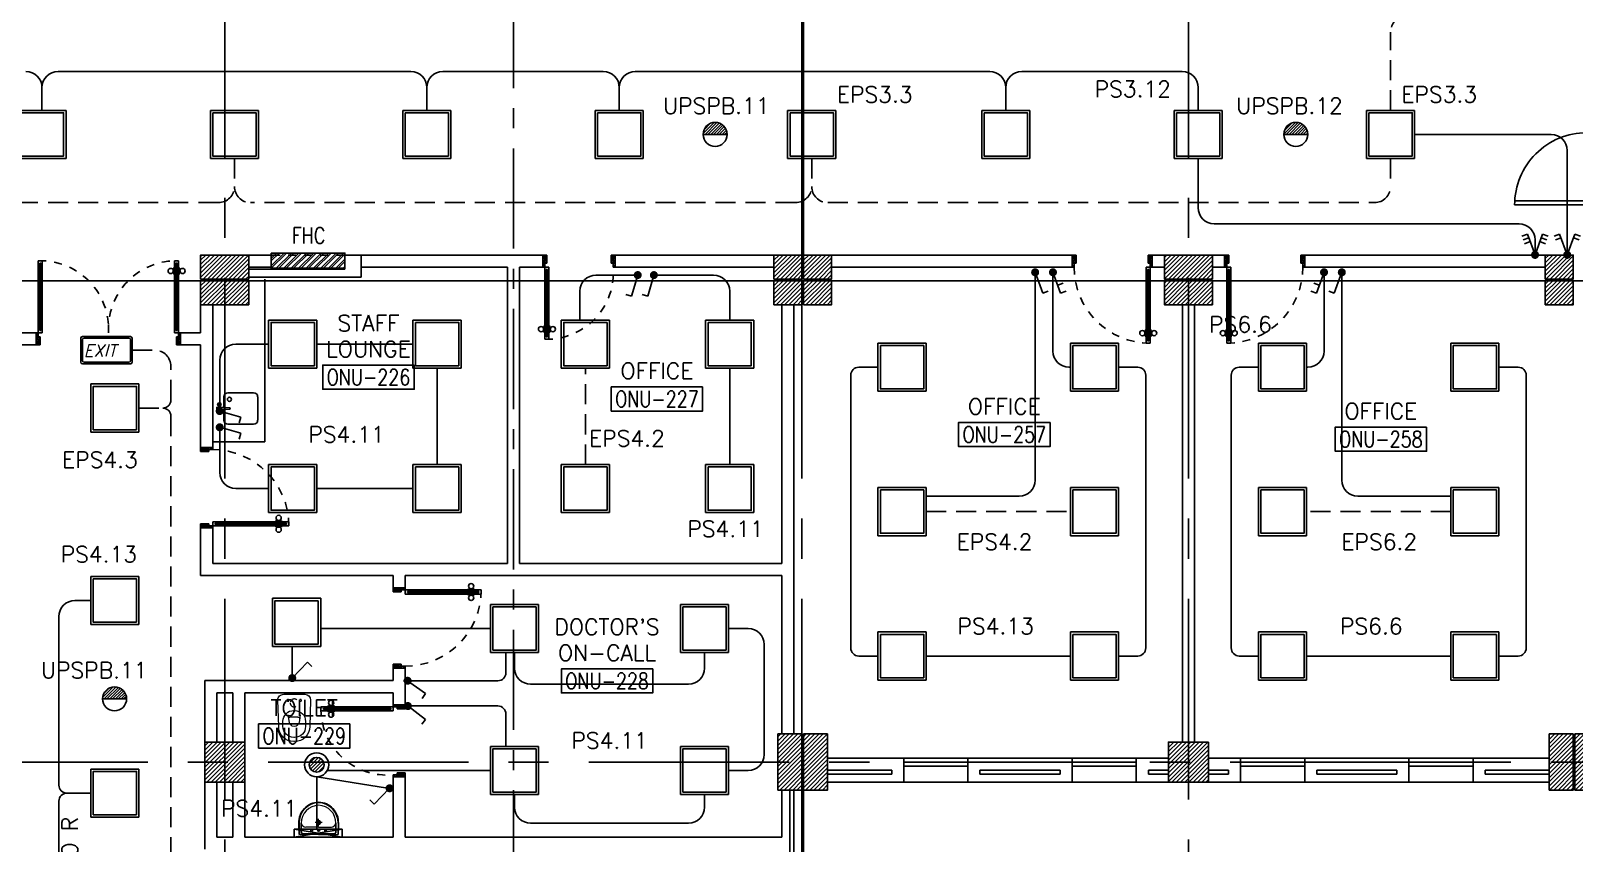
# Model space of a CAD drawing. Extents: x 0 to 92.9, y -1.3 to 78.2.
# Drawn here: x 30.79 to 50.03, y 26.13 to 36.25 of the extents above; entities that cross this region are included whole.
import ezdxf
from ezdxf.enums import TextEntityAlignment as Align

# ---------------------------------------------------------------- set-up
doc = ezdxf.new("R2010")
doc.units = 0
doc.header["$MEASUREMENT"] = 0
for name, pattern in [('CENTER', [2, 1.25, -0.25, 0.25, -0.25]), ('CENTERX2', [4, 2.5, -0.5, 0.5, -0.5]), ('DASHED', [0.75, 0.5, -0.25]), ('HIDDEN', [0.375, 0.25, -0.125]), ('HIDDEN2', [0.1875, 0.125, -0.0625])]:
    doc.linetypes.add(name, pattern=pattern)
doc.layers.get('0').update_dxf_attribs({"color": 11, "linetype": 'CONTINUOUS'})
for name, color, linetype in [('AXES', 11, 'CENTERX2'), ('AXES1', 11, 'CENTER'), ('COL', 11, 'CONTINUOUS'), ('DOOR', 11, 'CONTINUOUS'), ('E-CLINE', 2, 'CONTINUOUS'), ('E-HLINE', 2, 'HIDDEN'), ('E-LITE', 4, 'CONTINUOUS'), ('E-SWITCH', 4, 'CONTINUOUS'), ('E-SWITCHS', 4, 'CONTINUOUS'), ('E-TEXT', 4, 'CONTINUOUS'), ('E-TRXT', 4, 'CONTINUOUS'), ('EJ', 11, 'CONTINUOUS'), ('EL-LITE', 4, 'CONTINUOUS'), ('FHC', 11, 'CONTINUOUS'), ('FIX', 11, 'CONTINUOUS'), ('HAT', 11, 'CONTINUOUS'), ('INSUL', 11, 'CONTINUOUS'), ('ME-FIX', 11, 'CONTINUOUS'), ('RM-BOX', 11, 'CONTINUOUS'), ('RM-NAME', 11, 'CONTINUOUS'), ('RM-NO', 11, 'CONTINUOUS'), ('ROOF', 11, 'CONTINUOUS'), ('TITLE', 4, 'CONTINUOUS'), ('WALL', 11, 'CONTINUOUS'), ('WIN', 11, 'CONTINUOUS')]:
    doc.layers.add(name, color=color, linetype=linetype)
doc.styles.add('ITALICC', font='italicc')
doc.styles.add('ROMANS', font='ROMANS.shx', dxfattribs={"width": 0.6})

# ---------------------------------------------------------------- blocks, each defined once
blk = doc.blocks.new('L42')
at = {"layer": 'E-LITE'}
for p, q in [((0.3, 0.3), (-0.3, 0.3)), ((-0.3, 0.3), (-0.3, -0.3)), ((0.3, -0.3), (0.3, 0.3)), ((-0.3, -0.3), (0.3, -0.3))]:
    blk.add_line(p, q, dxfattribs=at)
at = {"layer": 'E-LITE', "color": 8}
blk.add_lwpolyline([(-0.27, 0.27), (-0.27, -0.27), (0.27, -0.27), (0.27, 0.27)], close=True, dxfattribs=at)
blk = doc.blocks.new('EXIT')
at = {"layer": 'E-LITE', "color": 4}
for p, q in [((-0.32, 0.15), (-0.32, -0.15)), ((0.3, 0.17), (-0.3, 0.17)), ((0.32, -0.15), (0.32, 0.15)), ((-0.3, -0.17), (0.3, -0.17))]:
    blk.add_line(p, q, dxfattribs=at)
at = {"layer": 'E-LITE', "color": 8}
for p, q in [((-0.3, 0.13), (-0.3, -0.13)), ((0.28, 0.15), (-0.28, 0.15)), ((0.3, -0.13), (0.3, 0.13)), ((-0.28, -0.15), (0.28, -0.15))]:
    blk.add_line(p, q, dxfattribs=at)
at = {"layer": 'E-LITE', "color": 4}
for centre, start, end in [((-0.3, 0.15), 90, 180), ((0.3, 0.15), 360, 90), ((-0.3, -0.15), 180, 270), ((0.3, -0.15), 270, 0)]:
    blk.add_arc(centre, 0.02, start, end, dxfattribs=at)
at = {"layer": 'E-LITE', "color": 8}
for centre, start, end in [((-0.28, 0.13), 90, 180), ((0.28, 0.13), 0, 90), ((-0.28, -0.13), 180, 270), ((0.28, -0.13), 270, 0)]:
    blk.add_arc(centre, 0.02, start, end, dxfattribs=at)
at = {"layer": 'E-LITE', "color": 5, "style": 'ITALICC'}
blk.add_text('EXIT', height=0.15, dxfattribs=at).set_placement((-0.284, -0.078))
blk = doc.blocks.new('1G1W')
for p, q in [((0, 0), (0.55, 0)), ((0.55, 0), (0.55, -0.15))]:
    blk.add_line(p, q)
at = {"const_width": 0.1}
blk.add_lwpolyline([(-0.05, 0, 1), (0.05, 0, 1)], format="xyb", close=True, dxfattribs=at)
blk = doc.blocks.new('RM1')
at = {"layer": 'RM-BOX'}
blk.add_lwpolyline([(570, -200), (-570, -200), (-570, -500), (570, -500)], close=True, dxfattribs=at)
at = {"layer": 'RM-NAME', "style": 'ROMANS'}
for tag, p in [('ROOMNAME1', (0, 324)), ('ROOMNAME2', (0, 0))]:
    blk.add_attdef(tag, text='', height=200, dxfattribs=at).set_placement(p, align=Align.MIDDLE)
at = {"layer": 'RM-NO', "style": 'ROMANS', "width": 0.8}
blk.add_attdef('ROOMNO', text='', height=200, dxfattribs=at).set_placement((0, -350), align=Align.MIDDLE)
blk = doc.blocks.new('*X70')
at = {"color": 0}
for p, q in [((203889, 139878), (204361, 140350)), ((203889, 139931), (204308, 140350)), ((203889, 139984), (204255, 140350)), ((203889, 140037), (204201, 140350)), ((203889, 140090), (204148, 140350)), ((203889, 140143), (204095, 140350)), ((203889, 140196), (204042, 140350)), ((203889, 140249), (203989, 140350)), ((203889, 140302), (203936, 140350)), ((203914, 139850), (204389, 140325)), ((203967, 139850), (204389, 140272)), ((204020, 139850), (204389, 140219)), ((204073, 139850), (204389, 140166)), ((204126, 139850), (204389, 140113)), ((204179, 139850), (204389, 140060)), ((204232, 139850), (204389, 140006)), ((204285, 139850), (204389, 139953)), ((204338, 139850), (204389, 139900))]:
    blk.add_line(p, q, dxfattribs=at)
blk = doc.blocks.new('COL50')
at = {"layer": 'COL'}
blk.add_lwpolyline([(-250, 250), (-250, -250), (250, -250), (250, 250)], close=True, dxfattribs=at)
blk = doc.blocks.new('*X72')
at = {"color": 0}
for p, q in [((215909, 139859), (216399, 140350)), ((215909, 139912), (216346, 140350)), ((215909, 139965), (216293, 140350)), ((215909, 140018), (216240, 140350)), ((215909, 140071), (216187, 140350)), ((215909, 140124), (216134, 140350)), ((215909, 140177), (216081, 140350)), ((215909, 140230), (216028, 140350)), ((215909, 140283), (215975, 140350)), ((215909, 140337), (215922, 140350)), ((215952, 139850), (216409, 140306)), ((216005, 139850), (216409, 140253)), ((216058, 139850), (216409, 140200)), ((216111, 139850), (216409, 140147)), ((216164, 139850), (216409, 140094)), ((216217, 139850), (216409, 140041)), ((216270, 139850), (216409, 139988)), ((216323, 139850), (216409, 139935)), ((216376, 139850), (216409, 139882))]:
    blk.add_line(p, q, dxfattribs=at)
blk = doc.blocks.new('DOOR90')
at = {"layer": 'DOOR', "linetype": 'ByBlock'}
for p, q in [((0, 0), (-150, 0)), ((-200, -25), (-1000, -25)), ((-200, -42), (-1000, -42)), ((-200, -58), (-1000, -58)), ((-1000, -75), (-200, -75))]:
    blk.add_line(p, q, dxfattribs=at)
at = {"layer": 'DOOR', "color": 0, "linetype": 'ByBlock'}
for p, q in [((-150, 0), (-150, -25)), ((-150, 0), (0, 0)), ((0, -50), (0, 0)), ((-1050, -25), (-1050, -75)), ((-1050, -75), (-1050, -25)), ((-1000, -25), (-1050, -25)), ((-1000, -75), (-1050, -75)), ((-1020, -42), (-1020, -58)), ((-1000, -42), (-1020, -42)), ((-1000, -58), (-1020, -58)), ((-1000, -25), (-1000, -42)), ((-1000, -58), (-1000, -75)), ((-968, -25), (-968, -18)), ((-878, -18), (-968, -18)), ((-968, -75), (-968, -82)), ((-878, -82), (-968, -82)), ((-955, -18), (-955, -9)), ((-955, -9), (-890, -9)), ((-955, -18), (-890, -18)), ((-955, -82), (-955, -91)), ((-955, -82), (-890, -82)), ((-955, -91), (-890, -91)), ((-890, -18), (-890, -9)), ((-890, -82), (-890, -91)), ((-878, -25), (-878, -18)), ((-878, -75), (-878, -82)), ((-200, -42), (-200, -25)), ((-200, -25), (-150, -25)), ((-180, -42), (-200, -42)), ((-200, -75), (-200, -58)), ((-200, -58), (-180, -58)), ((-150, -75), (-200, -75)), ((-180, -58), (-180, -42)), ((-150, -75), (-150, -25)), ((-150, -25), (-100, -25)), ((-100, -25), (-100, -50)), ((-100, -50), (0, -50)), ((-150, -900), (-150, -875)), ((-150, -875), (-100, -875)), ((0, -900), (-150, -900)), ((-150, -900), (0, -900)), ((-100, -850), (0, -850)), ((-100, -875), (-100, -850)), ((0, -850), (0, -900))]:
    blk.add_line(p, q, dxfattribs=at)
at = {"layer": 'DOOR', "color": 9, "linetype": 'ByBlock'}
for p, q in [((0, -50), (-114, 0)), ((0, -50), (-40, 0)), ((0, -50), (-100, -37)), ((0, -850), (-114, -900)), ((0, -850), (-100, -863)), ((0, -850), (-40, -900))]:
    blk.add_line(p, q, dxfattribs=at)
at = {"layer": 'DOOR', "color": 0, "linetype": 'ByBlock'}
for centre in [(-923, 24), (-923, -124)]:
    blk.add_circle(centre, 32.4, dxfattribs=at)
at = {"layer": 'DOOR', "color": 9, "linetype": 'ByBlock'}
for centre, radius, start, end in [((0, -50), 74.4, 137.7764, 180), ((0, -50), 54.4, 113.2074, 180), ((0, -50), 154, 161.1053, 166.2858), ((0, -50), 134, 158.1598, 169.28), ((0, -50), 114, 154.0838, 167.3774), ((0, -50), 94.4, 148.0182, 180), ((0, -50), 34.4, 90, 180), ((0, -50), 14.4, 90, 180), ((0, -850), 154, 193.7142, 198.8947), ((0, -850), 134, 190.72, 201.8402), ((0, -850), 94.4, 180, 211.9818), ((0, -850), 74.4, 180, 222.2236), ((0, -850), 54.4, 180, 246.7926), ((0, -850), 34.4, 180, 270), ((0, -850), 14.4, 180, 270)]:
    blk.add_arc(centre, radius, start, end, dxfattribs=at)
at = {"layer": 'DOOR', "linetype": 'HIDDEN', "ltscale": 0.5}
blk.add_arc((-222, -50), 828, 178.2701, 275.003, dxfattribs=at)
blk = doc.blocks.new('A$C272A55A0')
at = {"layer": 'DOOR', "color": 0, "linetype": 'ByBlock'}
for p, q in [((0, 900), (0, 1050)), ((50, 1050), (0, 1050)), ((50, 950), (50, 1050)), ((1750, 950), (1750, 1050)), ((1750, 1050), (1800, 1050)), ((1800, 1050), (1800, 900)), ((0, 900), (25, 900)), ((25, 950), (50, 950)), ((25, 900), (25, 950)), ((75, 900), (25, 900)), ((25, 850), (25, 900)), ((42, 850), (25, 850)), ((58, 870), (42, 870)), ((42, 870), (42, 850)), ((58, 850), (58, 870)), ((75, 850), (58, 850)), ((75, 900), (75, 850)), ((1725, 900), (1775, 900)), ((1725, 900), (1725, 850)), ((1725, 850), (1742, 850)), ((1742, 870), (1758, 870)), ((1742, 850), (1742, 870)), ((1775, 950), (1750, 950)), ((1758, 870), (1758, 850)), ((1758, 850), (1775, 850)), ((1775, 900), (1775, 950)), ((1800, 900), (1775, 900)), ((1775, 850), (1775, 900)), ((25, 50), (42, 50)), ((25, 50), (25, 0)), ((25, 0), (75, 0)), ((75, 0), (25, 0)), ((42, 50), (42, 30)), ((42, 30), (58, 30)), ((58, 50), (75, 50)), ((58, 50), (58, 30)), ((75, 50), (75, 0)), ((1718, 160), (1709, 160)), ((1709, 95), (1709, 160)), ((1718, 95), (1709, 95)), ((1725, 173), (1718, 173)), ((1718, 173), (1718, 83)), ((1718, 95), (1718, 160)), ((1725, 83), (1718, 83)), ((1742, 50), (1725, 50)), ((1725, 50), (1725, 0)), ((1775, 0), (1725, 0)), ((1725, 0), (1775, 0)), ((1742, 50), (1742, 30)), ((1758, 30), (1742, 30)), ((1775, 50), (1758, 50)), ((1758, 50), (1758, 30)), ((1775, 173), (1782, 173)), ((1775, 83), (1782, 83)), ((1775, 50), (1775, 0)), ((1782, 173), (1782, 83)), ((1782, 160), (1791, 160)), ((1782, 95), (1782, 160)), ((1782, 95), (1791, 95)), ((1791, 95), (1791, 160))]:
    blk.add_line(p, q, dxfattribs=at)
at = {"layer": 'DOOR', "color": 9, "linetype": 'ByBlock'}
for p, q in [((50, 1050), (0, 1010)), ((50, 1050), (0, 937)), ((50, 1050), (37, 950)), ((1750, 1050), (1800, 1010)), ((1750, 1050), (1800, 937)), ((1750, 1050), (1763, 950))]:
    blk.add_line(p, q, dxfattribs=at)
at = {"layer": 'DOOR', "linetype": 'ByBlock'}
for p, q in [((25, 850), (25, 50)), ((42, 850), (42, 50)), ((58, 850), (58, 50)), ((75, 50), (75, 850)), ((1725, 50), (1725, 850)), ((1742, 850), (1742, 50)), ((1758, 850), (1758, 50)), ((1775, 850), (1775, 50))]:
    blk.add_line(p, q, dxfattribs=at)
at = {"layer": 'DOOR', "color": 0, "linetype": 'ByBlock'}
for centre in [(1676, 128), (1824, 128)]:
    blk.add_circle(centre, 32.4, dxfattribs=at)
at = {"layer": 'DOOR', "color": 9, "linetype": 'ByBlock'}
for centre, radius, start, end in [((50, 1050), 54.4, 203.2074, 270), ((50, 1050), 74.4, 227.7764, 270), ((50, 1050), 94.4, 238.0182, 270), ((50, 1050), 34.4, 180, 270), ((50, 1050), 14.4, 180, 270), ((1750, 1050), 14.4, 270, 0), ((1750, 1050), 34.4, 270, 0), ((1750, 1050), 54.4, 270, 336.7926), ((1750, 1050), 74.4, 270, 312.2236), ((1750, 1050), 94.4, 270, 301.9818), ((50, 1050), 114, 244.0838, 257.3774), ((50, 1050), 134, 248.1598, 259.28), ((50, 1050), 154, 251.1053, 256.2858), ((1750, 1050), 114, 282.6226, 295.9162), ((1750, 1050), 134, 280.72, 291.8402), ((1750, 1050), 154, 283.7142, 288.8947)]:
    blk.add_arc(centre, radius, start, end, dxfattribs=at)
at = {"layer": 'DOOR', "linetype": 'HIDDEN', "ltscale": 0.5}
for centre, start, end in [((50, 851), 268.3174, 3.2965), ((1750, 851), 176.7035, 271.6826)]:
    blk.add_arc(centre, 851, start, end, dxfattribs=at)
at = {"layer": 'WALL', "linetype": 'ByBlock'}
blk.add_line((1800, 900), (1800, 1050), dxfattribs=at)
blk = doc.blocks.new('C5')
at = {"layer": 'HAT', "linetype": 'ByBlock'}
h = blk.add_hatch(dxfattribs=at)
h.set_pattern_fill('ANSI31', color=256, scale=300, style=0)
h.set_pattern_definition([(45, (-223356.182, -51411.005), (-26.516504, 26.516504), [])])
h.paths.add_polyline_path([(300, 300), (0, 300), (0, 0), (300, 0)])
h.paths.add_polyline_path([(600, 300), (300, 300), (300, 0), (600, 0)])
at = {"layer": 'COL'}
blk.add_lwpolyline([(600, 300), (0, 300), (0, 0), (600, 0)], close=True, dxfattribs=at)
blk = doc.blocks.new('C7')
at = {"layer": 'HAT'}
h = blk.add_hatch(dxfattribs=at)
h.set_pattern_fill('ANSI31', color=256, scale=300, style=0)
h.set_pattern_definition([(45, (-248876.182, -51411.005), (-26.5165043, 26.5165043), [])])
h.paths.add_polyline_path([(350, 300), (250, 300), (0, 300), (0, 0), (350, 0)])
at = {"layer": 'COL'}
blk.add_lwpolyline([(0, 300), (0, 0), (350, 0), (350, 300)], close=True, dxfattribs=at)
blk = doc.blocks.new('C11')
at = {"layer": 'HAT'}
h = blk.add_hatch(dxfattribs=at)
h.set_pattern_fill('ANSI31', color=256, scale=300, style=0)
h.set_pattern_definition([(45, (-248556.182, -75061.005), (-26.5165043, 26.5165043), [])])
h.paths.add_polyline_path([(300, 700), (0, 700), (0, 350), (300, 350)])
h.paths.add_polyline_path([(300, 350), (0, 350), (0, 0), (300, 0)])
at = {"layer": 'COL'}
blk.add_lwpolyline([(300, 700), (300, 0), (0, 0), (0, 700)], close=True, dxfattribs=at)
blk = doc.blocks.new('C11D')
at = {"layer": 'COL', "linetype": 'ByBlock'}
for p in [(-320, 0), (0, 0)]:
    blk.add_blockref('C11', p, dxfattribs=at)
blk = doc.blocks.new('LAV1')
at = {"layer": 'FIX', "linetype": 'DASHED', "lineweight": 20, "ltscale": 0.05}
for p, q in [((50, 220), (-50, 220)), ((0, 170), (0, 270)), ((0, 170), (0, 270))]:
    blk.add_line(p, q, dxfattribs=at)
at = {"layer": 'FIX', "linetype": 'ByBlock', "ltscale": 0.3}
for p, q in [((-280, 210), (-275, 50)), ((-245, 210), (-245, 85)), ((0, 60), (-220, 60)), ((0, 60), (220, 60)), ((245, 210), (245, 85)), ((280, 210), (275, 50))]:
    blk.add_line(p, q, dxfattribs=at)
at = {"layer": 'FIX', "linetype": 'Continuous', "lineweight": 20}
for p, q in [((-275, 210), (-275, 50)), ((0, 50), (-275, 50)), ((0, 50), (-252, 50)), ((0, 155), (-181, 155)), ((0, 155), (181, 155)), ((0, 50), (275, 50)), ((0, 50), (252, 50)), ((275, 210), (275, 50))]:
    blk.add_line(p, q, dxfattribs=at)
at = {"layer": 'FIX', "lineweight": 20}
for p, q in [((16, 107), (-15, 107)), ((0, 92), (0, 123))]:
    blk.add_line(p, q, dxfattribs=at)
for centre, radius in [((0, 220), 29.5), ((0, 220), 22.5), ((0, 107), 15.5)]:
    blk.add_circle(centre, radius, dxfattribs=at)
at = {"layer": 'FIX', "linetype": 'HIDDEN', "lineweight": 20, "ltscale": 0.05}
for centre in [(-100, 107), (100, 107)]:
    blk.add_circle(centre, 12.4, dxfattribs=at)
at = {"layer": 'FIX', "linetype": 'ByBlock', "ltscale": 0.3}
for centre, radius, start, end in [((7, 220), 287, 91.3776, 182.0064), ((-7, 220), 287, 357.9936, 88.6224), ((-220, 85), 24.9, 179.7021, 269.9486), ((220, 85), 24.9, 270.0514, 0.2979)]:
    blk.add_arc(centre, radius, start, end, dxfattribs=at)
at = {"layer": 'FIX', "linetype": 'Continuous', "lineweight": 20}
for centre, radius, start, end in [((8, 217), 283, 91.6988, 181.351), ((8, 212), 253, 91.7328, 180.4884), ((-8, 217), 283, 358.649, 88.3012), ((-8, 212), 253, 359.5116, 88.2672), ((-179, 222), 66.9, 190.2006, 268.0786), ((179, 222), 66.9, 271.9214, 349.7994)]:
    blk.add_arc(centre, radius, start, end, dxfattribs=at)
blk = doc.blocks.new('WC1')
at = {"layer": 'FIX', "lineweight": 20}
for p, q in [((-210, 204), (-538, 194)), ((-727, 5), (-727, -5)), ((-674, 5), (-674, -5)), ((-534, 24), (-540, 0)), ((-540, 0), (-534, -24)), ((-475, 141), (-538, 141)), ((-395, 76), (-490, 60)), ((-339, 5), (-339, -5)), ((-137, 0), (-137, 131)), ((-137, -131), (-137, 0)), ((-538, -141), (-475, -141)), ((-490, -60), (-395, -76)), ((-538, -194), (-210, -204)), ((-213, -204), (-210, -204))]:
    blk.add_line(p, q, dxfattribs=at)
at = {"layer": 'FIX', "linetype": 'Continuous', "lineweight": 20}
blk.add_line((-420, -47), (-420, 45), dxfattribs=at)
at = {"layer": 'FIX', "linetype": 'HIDDEN2', "lineweight": 20, "ltscale": 0.3}
blk.add_circle((-245, 0), 49.8, dxfattribs=at)
at = {"layer": 'FIX', "linetype": 'HIDDEN', "lineweight": 20, "ltscale": 0.05}
for centre in [(-213, 78), (-213, -77)]:
    blk.add_circle(centre, 11.6, dxfattribs=at)
at = {"layer": 'FIX', "lineweight": 20}
for centre, radius, start, end in [((-538, 5), 189, 90, 180), ((-210, 131), 73, 360, 90), ((-538, 5), 136, 90, 180), ((-473, -7), 68.2, 128.9242, 152.8468), ((-464, -18), 82, 108.496, 128.9242), ((-475, 5), 136, 360, 90), ((-538, -5), 189, 180, 270), ((-538, -5), 136, 180, 270), ((-473, 7), 68.2, 207.1532, 231.0758), ((-464, 18), 82, 231.0758, 251.504), ((-475, -5), 136, 270, 0), ((-210, -131), 73, 270, 0)]:
    blk.add_arc(centre, radius, start, end, dxfattribs=at)
at = {"layer": 'FIX', "linetype": 'Continuous', "lineweight": 20}
for centre, start, end in [((-443, 46), 357.6662, 91.6121), ((-442, -46), 268.3879, 2.3338)]:
    blk.add_arc(centre, 22.3, start, end, dxfattribs=at)
blk = doc.blocks.new('D1000')
at = {"layer": 'DOOR', "color": 7, "linetype": 'ByBlock'}
for p, q in [((0, 0), (-150, 0)), ((-150, 0), (-150, -25)), ((-150, 0), (0, 0)), ((0, -50), (-114, 0)), ((0, -50), (-40, 0)), ((0, -50), (0, 0)), ((-1050, -25), (-1100, -25)), ((-1100, -75), (-1100, -25)), ((-1100, -25), (-1100, -75)), ((-1050, -75), (-1100, -75)), ((-1050, -42), (-1070, -42)), ((-1070, -42), (-1070, -58)), ((-1050, -58), (-1070, -58)), ((-1050, -25), (-1050, -42)), ((-1050, -58), (-1050, -75)), ((-928, -18), (-1018, -18)), ((-1018, -25), (-1018, -18)), ((-1018, -75), (-1018, -82)), ((-928, -82), (-1018, -82)), ((-1005, -9), (-940, -9)), ((-1005, -18), (-1005, -9)), ((-1005, -18), (-940, -18)), ((-1005, -82), (-940, -82)), ((-1005, -82), (-1005, -91)), ((-1005, -91), (-940, -91)), ((-940, -18), (-940, -9)), ((-940, -82), (-940, -91)), ((-928, -25), (-928, -18)), ((-928, -75), (-928, -82)), ((-200, -42), (-200, -25)), ((-200, -25), (-150, -25)), ((-180, -42), (-200, -42)), ((-200, -75), (-200, -58)), ((-200, -58), (-180, -58)), ((-150, -75), (-200, -75)), ((-180, -58), (-180, -42)), ((-150, -75), (-150, -25)), ((-150, -25), (-100, -25)), ((-100, -25), (-100, -50)), ((0, -50), (-100, -37)), ((-100, -50), (0, -50)), ((0, -950), (-114, -1000)), ((-100, -975), (-100, -950)), ((0, -950), (-100, -963)), ((-100, -950), (0, -950)), ((0, -950), (-40, -1000)), ((0, -950), (0, -1000)), ((-150, -975), (-100, -975)), ((-150, -1000), (-150, -975)), ((-150, -1000), (0, -1000)), ((0, -1000), (-150, -1000))]:
    blk.add_line(p, q, dxfattribs=at)
at = {"layer": 'DOOR', "linetype": 'ByBlock'}
for p, q in [((-200, -25), (-1050, -25)), ((-200, -42), (-1050, -42)), ((-200, -58), (-1050, -58)), ((-1050, -75), (-200, -75))]:
    blk.add_line(p, q, dxfattribs=at)
at = {"layer": 'DOOR', "color": 7, "linetype": 'ByBlock'}
for centre in [(-973, 23), (-973, -124)]:
    blk.add_circle(centre, 32.4, dxfattribs=at)
for centre, radius, start, end in [((0, -50), 134, 158.1598, 169.28), ((0, -50), 74.4, 137.7764, 180), ((0, -50), 54.4, 113.2074, 180), ((0, -50), 154, 161.1053, 166.2858), ((0, -50), 114, 154.0838, 167.3774), ((0, -50), 94.4, 148.0182, 180), ((0, -50), 34.4, 90, 180), ((0, -50), 14.4, 90, 180), ((0, -950), 94.4, 180, 211.9818), ((0, -950), 74.4, 180, 222.2236), ((0, -950), 54.4, 180, 246.7926), ((0, -950), 34.4, 180, 270), ((0, -950), 14.4, 180, 270), ((0, -950), 154, 193.7142, 198.8947), ((0, -950), 134, 190.72, 201.8402)]:
    blk.add_arc(centre, radius, start, end, dxfattribs=at)
at = {"layer": 'DOOR', "linetype": 'HIDDEN', "ltscale": 0.5}
blk.add_arc((-149, -24), 951, 180.0434, 269.9667, dxfattribs=at)
blk = doc.blocks.new('A$C376C1807')
at = {"layer": 'DOOR'}
for p, q in [((0, 0.9), (0, 0.85)), ((0.9, 0.9), (0, 0.9)), ((0, 0.85), (0.899, 0.85))]:
    blk.add_line(p, q, dxfattribs=at)
blk.add_arc((0, 0.9), 0.9, 270, 0, dxfattribs=at)
blk = doc.blocks.new('2G2W')
for p, q in [((0, 0), (0.517, 0.188)), ((0, 0), (0.517, -0.188)), ((0.423, 0.154), (0.372, 0.295)), ((0.517, 0.188), (0.466, 0.329)), ((0.423, -0.154), (0.372, -0.295)), ((0.517, -0.188), (0.466, -0.329))]:
    blk.add_line(p, q)
at = {"const_width": 0.1}
blk.add_lwpolyline([(-0.05, 0, 1), (0.05, 0, 1)], format="xyb", close=True, dxfattribs=at)
blk = doc.blocks.new('3G2W')
for p, q in [((0, 0), (0.517, 0.188)), ((0, 0), (0.517, -0.188)), ((0.329, 0.12), (0.278, 0.261)), ((0.423, 0.154), (0.372, 0.295)), ((0.517, 0.188), (0.466, 0.329)), ((0.329, -0.12), (0.278, -0.261)), ((0.423, -0.154), (0.372, -0.295)), ((0.517, -0.188), (0.466, -0.329))]:
    blk.add_line(p, q)
at = {"const_width": 0.1}
blk.add_lwpolyline([(-0.05, 0, 1), (0.05, 0, 1)], format="xyb", close=True, dxfattribs=at)
blk = doc.blocks.new('*X49')
at = {"color": 0}
for p, q in [((21548.527, 18540.142), (21548.801, 18540.415)), ((21548.529, 18539.966), (21548.977, 18540.414)), ((21548.584, 18539.845), (21549.098, 18540.359)), ((21548.672, 18539.756), (21549.187, 18540.271)), ((21548.793, 18539.7), (21549.243, 18540.15)), ((21548.966, 18539.696), (21549.246, 18539.977))]:
    blk.add_line(p, q, dxfattribs=at)
blk = doc.blocks.new('SPOT')
at = {"layer": 'E-LITE'}
for radius in [0.6, 0.369]:
    blk.add_circle((0, 0), radius, dxfattribs=at)
at = {"layer": 'E-LITE', "color": 8}
blk.add_blockref('*X49', (-21548.886, -18540.056), dxfattribs=at)
blk = doc.blocks.new('MR20')
at = {"layer": 'E-LITE'}
for p, q in [((-300, 100), (-300, 0)), ((-300, 100), (-300, 0)), ((-300, 0), (300, 0)), ((-300, 0), (300, 0)), ((-300, 0), (300, 0)), ((-300, 0), (-300, 0)), ((300, 0), (300, 100)), ((300, 0), (300, 100)), ((300, 0), (300, 0))]:
    blk.add_line(p, q, dxfattribs=at)
at = {"layer": 'E-LITE', "color": 3}
blk.add_line((300, 100), (-300, 100), dxfattribs=at)
at = {"layer": 'E-LITE', "color": 8}
for p, q in [((300, 0), (-300, 100)), ((300, 100), (-300, 0))]:
    blk.add_line(p, q, dxfattribs=at)
blk = doc.blocks.new('EL')
at = {"layer": 'EL-LITE'}
h = blk.add_hatch(dxfattribs=at)
h.set_pattern_fill('ANSI31', color=4, scale=0.2, style=0)
h.set_pattern_definition([(45, (587.071197, 567.777136), (-0.0176776695, 0.0176776695), [])])
h.paths.add_polyline_path([(0.15, 0, 1), (-0.15, 0)])
at = {"layer": 'EL-LITE', "color": 4}
blk.add_line((-0.15, 0), (0.15, 0), dxfattribs=at)
blk.add_circle((0, 0), 0.15, dxfattribs=at)

msp = doc.modelspace()

# ---------------------------------------------------------------- hatches: boundary and pattern name
at = {"layer": 'FHC', "linetype": 'ByBlock', "ltscale": 0.3}
h = msp.add_hatch(dxfattribs=at)
h.set_pattern_fill('ANSI32', color=11, scale=0.175, style=0)
h.set_pattern_definition([(45, (-198.412716, 2.2416), (-0.046403883, 0.046403883), []), (45, (-198.38178, 2.2416), (-0.046403883, 0.046403883), [])])
h.paths.add_polyline_path([(34.703, 33.293), (34.703, 33.483), (33.783, 33.483), (33.783, 33.293)])
h.paths.add_polyline_path([(33.571, 32.871), (33.571, 33.292), (33.833, 33.292), (33.833, 32.871)], flags=9)

# ---------------------------------------------------------------- linework, layer by layer
at = {"layer": 'AXES'}
for p, q in [((33.203, -1.327), (33.203, 77.486)), ((45.223, -1.327), (45.223, 77.486)), ((40.403, -1.327), (40.403, 77.136)), ((91.893, 33.138), (24.203, 33.138)), ((92.243, 27.138), (24.203, 27.138))]:
    msp.add_line(p, q, dxfattribs=at)
at = {"layer": 'AXES1'}
msp.add_line((36.803, 5.538), (36.803, 64.358), dxfattribs=at)
at = {"layer": 'COL', "linetype": 'ByBlock'}
msp.add_line((40.403, 33.408), (40.403, 32.888), dxfattribs=at)
at = {"layer": 'E-CLINE', "color": 4}
for p, q in [((35.524, 35.746), (31.124, 35.746)), ((35.924, 35.746), (37.924, 35.746)), ((30.924, 35.262), (30.924, 35.546)), ((35.551, 32.348), (34.351, 32.348)), ((35.851, 30.848), (35.851, 32.048)), ((39.501, 30.848), (39.501, 32.048)), ((41.011, 31.96), (41.011, 28.56)), ((41.351, 32.06), (41.111, 32.06)), ((44.351, 32.06), (44.591, 32.06)), ((44.691, 31.96), (44.691, 28.56)), ((45.756, 31.96), (45.756, 28.56)), ((46.096, 32.06), (45.856, 32.06)), ((49.096, 32.06), (49.336, 32.06)), ((49.436, 31.96), (49.436, 28.56)), ((35.551, 30.548), (34.351, 30.548)), ((31.135, 28.951), (31.135, 26.851)), ((36.518, 28.803), (34.4, 28.803)), ((39.487, 28.803), (39.732, 28.803)), ((36.818, 28.503), (36.818, 28.308)), ((39.187, 28.503), (39.187, 28.308)), ((39.932, 27.233), (39.932, 28.603)), ((41.351, 28.46), (41.111, 28.46)), ((41.951, 28.46), (43.751, 28.46)), ((44.351, 28.46), (44.591, 28.46)), ((46.096, 28.46), (45.856, 28.46)), ((48.496, 28.46), (46.696, 28.46)), ((49.096, 28.46), (49.336, 28.46)), ((38.987, 28.108), (37.018, 28.108)), ((34.35, 26.954), (34.35, 26.303)), ((36.518, 27.033), (34.482, 27.033)), ((39.487, 27.033), (39.732, 27.033)), ((31.135, 23.794), (31.135, 26.651)), ((31.533, 26.751), (31.235, 26.751)), ((36.818, 26.733), (36.818, 26.576)), ((39.187, 26.733), (39.187, 26.576)), ((37.018, 26.376), (38.987, 26.376))]:
    msp.add_line(p, q, dxfattribs=at)
at = {"layer": 'E-CLINE', "color": 4, "linetype": 'ByBlock'}
for p, q in [((42.744, 35.746), (38.324, 35.746)), ((45.144, 35.746), (43.144, 35.746)), ((35.724, 35.262), (35.724, 35.546)), ((38.124, 35.262), (38.124, 35.546)), ((42.944, 35.262), (42.944, 35.546)), ((45.344, 35.262), (45.344, 35.546))]:
    msp.add_line(p, q, dxfattribs=at)
at = {"layer": 'E-CLINE', "color": 4}
for centre, radius, start, end in [((30.724, 35.546), 0.2, 0, 90), ((31.124, 35.546), 0.2, 90, 180), ((41.111, 31.96), 0.1, 90, 180), ((44.591, 31.96), 0.1, 0, 90), ((45.856, 31.96), 0.1, 90, 180), ((49.336, 31.96), 0.1, 0, 90), ((39.732, 28.603), 0.2, 0, 90), ((41.111, 28.56), 0.1, 180, 270), ((44.591, 28.56), 0.1, 270, 0), ((45.856, 28.56), 0.1, 180, 270), ((49.336, 28.56), 0.1, 270, 0), ((37.018, 28.308), 0.2, 180, 270), ((38.987, 28.308), 0.2, 270, 0), ((39.732, 27.233), 0.2, 270, 0), ((31.235, 26.851), 0.1, 180, 270), ((31.235, 26.651), 0.1, 90, 180), ((37.018, 26.576), 0.2, 180, 270), ((38.987, 26.576), 0.2, 270, 0)]:
    msp.add_arc(centre, radius, start, end, dxfattribs=at)
at = {"layer": 'E-CLINE', "color": 4, "linetype": 'ByBlock'}
for centre, start, end in [((35.524, 35.546), 0, 90), ((35.924, 35.546), 90, 180), ((37.924, 35.546), 0, 90), ((38.324, 35.546), 90, 180), ((42.744, 35.546), 0, 90), ((43.144, 35.546), 90, 180), ((45.144, 35.546), 0, 90)]:
    msp.add_arc(centre, 0.2, start, end, dxfattribs=at)
at = {"layer": 'E-HLINE', "color": 4}
for p, q in [((47.744, 35.262), (47.744, 36.238)), ((33.324, 34.662), (33.324, 34.312)), ((40.524, 34.662), (40.524, 34.312)), ((47.744, 34.662), (47.744, 34.312)), ((33.124, 34.112), (26.324, 34.112)), ((40.324, 34.112), (33.524, 34.112)), ((40.724, 34.112), (47.544, 34.112)), ((32.048, 32.272), (32.331, 32.272)), ((32.531, 31.651), (32.531, 32.072)), ((37.701, 30.848), (37.701, 32.048)), ((32.133, 31.551), (32.431, 31.551)), ((32.531, 31.451), (32.531, 24.451)), ((41.951, 30.26), (43.751, 30.26)), ((48.496, 30.26), (46.696, 30.26))]:
    msp.add_line(p, q, dxfattribs=at)
for centre, radius, start, end in [((47.944, 36.238), 0.2, 90, 180), ((33.124, 34.312), 0.2, 270, 0), ((33.524, 34.312), 0.2, 180, 270), ((40.324, 34.312), 0.2, 270, 0), ((40.724, 34.312), 0.2, 180, 270), ((47.544, 34.312), 0.2, 270, 0), ((32.331, 32.072), 0.2, 360, 90), ((32.431, 31.651), 0.1, 270, 360), ((32.431, 31.451), 0.1, 0, 90)]:
    msp.add_arc(centre, radius, start, end, dxfattribs=at)
at = {"layer": 'E-SWITCH', "color": 4}
for p, q in [((48.044, 34.962), (49.747, 34.962)), ((45.344, 34.662), (45.344, 34.048)), ((49.947, 33.412), (49.947, 34.762)), ((45.544, 33.848), (49.346, 33.848)), ((49.546, 33.412), (49.546, 33.648)), ((38.329, 33.208), (37.833, 33.208)), ((38.354, 33.208), (38.278, 32.944)), ((38.556, 33.208), (38.48, 32.944)), ((38.556, 33.208), (39.301, 33.208)), ((43.311, 33.292), (43.311, 30.652)), ((43.311, 33.243), (43.405, 32.984)), ((43.533, 33.292), (43.533, 32.26)), ((43.533, 33.243), (43.627, 32.984)), ((46.914, 33.243), (46.82, 32.984)), ((46.914, 33.292), (46.914, 32.26)), ((47.136, 33.243), (47.042, 32.984)), ((47.136, 33.292), (47.136, 30.652)), ((37.633, 32.648), (37.633, 33.008)), ((38.278, 32.944), (38.206, 32.965)), ((38.48, 32.944), (38.408, 32.965)), ((39.501, 32.648), (39.501, 33.008)), ((43.405, 32.984), (43.475, 33.01)), ((43.592, 33.081), (43.662, 33.107)), ((43.627, 32.984), (43.697, 33.01)), ((46.82, 32.984), (46.75, 33.01)), ((46.855, 33.081), (46.785, 33.107)), ((47.042, 32.984), (46.972, 33.01)), ((33.751, 32.348), (33.341, 32.348)), ((33.141, 31.513), (33.141, 32.148)), ((43.733, 32.06), (43.751, 32.06)), ((46.714, 32.06), (46.696, 32.06)), ((33.141, 31.513), (33.405, 31.437)), ((33.405, 31.437), (33.384, 31.365)), ((33.141, 31.311), (33.405, 31.236)), ((33.141, 31.286), (33.141, 30.748)), ((33.405, 31.236), (33.384, 31.164)), ((33.751, 30.548), (33.341, 30.548)), ((41.951, 30.452), (43.111, 30.452)), ((48.496, 30.452), (47.336, 30.452)), ((34.045, 28.185), (34.045, 28.579)), ((36.71, 28.251), (36.71, 28.503)), ((35.433, 28.151), (36.61, 28.151)), ((35.484, 28.151), (35.708, 27.992)), ((35.708, 27.992), (35.665, 27.93)), ((35.433, 27.837), (36.61, 27.837)), ((35.487, 27.837), (35.706, 27.67)), ((36.71, 27.422), (36.71, 27.737)), ((35.706, 27.67), (35.66, 27.61)), ((36.71, 27.422), (36.71, 27.333)), ((34.35, 26.954), (35.234, 26.811))]:
    msp.add_line(p, q, dxfattribs=at)
at = {"layer": 'E-SWITCH', "color": 4, "const_width": 0.05}
for points in [[(38.333, 33.222, 1), (38.375, 33.195, 1)], [(38.535, 33.222, 1), (38.576, 33.195, 1)], [(43.311, 33.268, -1), (43.311, 33.218, -1)], [(43.533, 33.268, -1), (43.533, 33.218, -1)], [(46.914, 33.268, 1), (46.914, 33.218, 1)], [(47.136, 33.268, 1), (47.136, 33.218, 1)], [(33.127, 31.492, 1), (33.154, 31.534, 1)], [(33.127, 31.29, 1), (33.154, 31.332, 1)], [(35.464, 28.166, 1), (35.505, 28.137, 1)], [(35.467, 27.852, 1), (35.507, 27.821, 1)]]:
    msp.add_lwpolyline(points, format="xyb", close=True, dxfattribs=at)
at = {"layer": 'E-SWITCH', "color": 4}
for centre, radius, start, end in [((49.747, 34.762), 0.2, 0, 90), ((45.544, 34.048), 0.2, 180, 270), ((49.346, 33.648), 0.2, 0, 90), ((37.833, 33.008), 0.2, 90, 180), ((39.301, 33.008), 0.2, 0, 90), ((33.341, 32.148), 0.2, 90, 180), ((43.733, 32.26), 0.2, 180, 270), ((46.714, 32.26), 0.2, 270, 0), ((33.341, 30.748), 0.2, 180, 270), ((43.111, 30.652), 0.2, 270, 0), ((47.336, 30.652), 0.2, 180, 270), ((36.61, 28.251), 0.1, 270, 0), ((36.61, 27.737), 0.1, 0, 90)]:
    msp.add_arc(centre, radius, start, end, dxfattribs=at)
at = {"layer": 'EJ'}
for p, q in [((40.403, 33.408), (40.403, 36.508)), ((40.423, 33.408), (40.423, 36.508)), ((7.159, 33.138), (82.693, 33.138))]:
    msp.add_line(p, q, dxfattribs=at)
at = {"layer": 'FHC', "color": 250, "linetype": 'HIDDEN', "ltscale": 0.25}
msp.add_line((33.793, 33.458), (34.688, 33.458), dxfattribs=at)
at = {"layer": 'FHC', "linetype": 'ByBlock', "ltscale": 0.3}
msp.add_lwpolyline([(33.783, 33.483), (34.703, 33.483), (34.703, 33.293), (33.783, 33.293)], close=True, dxfattribs=at)
at = {"layer": 'INSUL'}
for p, q in [((41.523, 27.038), (40.723, 27.038)), ((41.523, 26.988), (40.723, 26.988)), ((41.523, 26.988), (41.523, 27.038)), ((43.623, 27.038), (42.623, 27.038)), ((42.623, 26.988), (42.623, 27.038)), ((43.623, 26.988), (42.623, 26.988)), ((43.623, 26.988), (43.623, 27.038)), ((44.723, 26.988), (44.723, 27.038)), ((44.973, 27.038), (44.723, 27.038)), ((44.973, 26.988), (44.723, 26.988)), ((45.723, 27.038), (45.473, 27.038)), ((45.723, 26.988), (45.473, 26.988)), ((45.723, 26.988), (45.723, 27.038)), ((47.823, 27.038), (46.823, 27.038)), ((46.823, 26.988), (46.823, 27.038)), ((47.823, 26.988), (46.823, 26.988)), ((47.823, 26.988), (47.823, 27.038)), ((49.723, 27.038), (48.923, 27.038)), ((48.923, 26.988), (48.923, 27.038)), ((49.723, 26.988), (48.923, 26.988)), ((40.253, 26.788), (40.253, 24.088)), ((40.303, 26.788), (40.303, 24.088))]:
    msp.add_line(p, q, dxfattribs=at)
at = {"layer": 'ME-FIX'}
for p, q in [((33.703, 33.158), (33.703, 31.129)), ((33.193, 31.692), (33.193, 31.555)), ((33.564, 31.741), (33.243, 31.741)), ((33.614, 31.399), (33.614, 31.692)), ((33.105, 31.561), (33.105, 31.529)), ((33.105, 31.561), (33.26, 31.555)), ((33.105, 31.529), (33.26, 31.535)), ((33.193, 31.535), (33.193, 31.399)), ((33.243, 31.349), (33.564, 31.349)), ((33.053, 31.129), (33.703, 31.129))]:
    msp.add_line(p, q, dxfattribs=at)
for centre, radius in [((33.136, 31.595), 0.0217), ((33.136, 31.595), 0.014), ((33.262, 31.66), 0.0255), ((33.136, 31.495), 0.0217), ((33.136, 31.495), 0.014)]:
    msp.add_circle(centre, radius, dxfattribs=at)
for centre, radius, start, end in [((33.243, 31.692), 0.0499, 90, 180), ((33.564, 31.692), 0.0499, 0, 90), ((33.243, 31.399), 0.0499, 180, 270), ((33.26, 31.545), 0.00997, 270, 90), ((33.564, 31.399), 0.0499, 270, 0)]:
    msp.add_arc(centre, radius, start, end, dxfattribs=at)
at = {"layer": 'ROOF'}
for p, q in [((49.919, 33.138), (82.569, 33.138)), ((40.423, 26.788), (40.423, 13.138))]:
    msp.add_line(p, q, dxfattribs=at)
at = {"layer": 'TITLE', "linetype": 'Continuous'}
msp.add_line((31.533, 29.151), (31.335, 29.151), dxfattribs=at)
msp.add_arc((31.335, 28.951), 0.2, 90, 180, dxfattribs=at)
at = {"layer": 'WALL', "linetype": 'ByBlock'}
for p, q in [((33.503, 33.458), (33.783, 33.458)), ((33.503, 33.308), (33.783, 33.308)), ((34.703, 33.283), (34.703, 33.458)), ((34.703, 33.458), (37.172, 33.458)), ((34.903, 33.183), (34.903, 33.308)), ((34.903, 33.308), (36.729, 33.308)), ((36.729, 33.308), (36.729, 29.613)), ((36.879, 33.308), (36.879, 29.613)), ((36.879, 33.308), (37.172, 33.308)), ((36.879, 33.308), (37.014, 33.308)), ((37.172, 33.458), (37.172, 33.308)), ((38.072, 33.458), (38.072, 33.308)), ((38.072, 33.458), (40.053, 33.458)), ((38.072, 33.308), (40.05, 33.308)), ((33.503, 33.283), (34.703, 33.283)), ((33.503, 33.183), (34.903, 33.183)), ((33.053, 32.838), (33.053, 31.058)), ((32.653, 32.338), (32.653, 32.488)), ((32.903, 32.338), (32.903, 31.058)), ((32.903, 31.058), (33.053, 31.058)), ((32.903, 30.058), (33.053, 30.058)), ((32.903, 30.058), (32.903, 29.463)), ((33.053, 30.058), (33.053, 29.613)), ((32.903, 29.463), (35.303, 29.463)), ((33.053, 29.613), (36.729, 29.613)), ((35.303, 29.463), (35.303, 29.308)), ((35.453, 29.463), (35.453, 29.308)), ((35.453, 29.463), (40.153, 29.463)), ((36.879, 29.613), (40.153, 29.613)), ((35.453, 29.308), (35.303, 29.308)), ((35.303, 28.308), (35.303, 28.153)), ((35.453, 28.308), (35.303, 28.308)), ((35.453, 28.308), (35.453, 28.153)), ((32.953, 28.153), (32.953, 26.053)), ((32.953, 28.153), (35.303, 28.153)), ((35.453, 28.153), (35.453, 27.853)), ((33.103, 28.003), (33.303, 28.003)), ((33.103, 28.003), (33.103, 27.388)), ((33.103, 28.003), (33.303, 28.003)), ((33.303, 28.003), (33.303, 27.388)), ((33.453, 28.003), (35.303, 28.003)), ((33.453, 28.003), (33.453, 27.388)), ((35.303, 28.003), (35.303, 27.853)), ((35.303, 27.853), (35.453, 27.853)), ((35.303, 26.953), (35.453, 26.953)), ((35.303, 26.953), (35.303, 26.203)), ((35.453, 26.953), (35.453, 26.203)), ((33.103, 26.888), (33.103, 26.203)), ((33.303, 26.888), (33.303, 26.203)), ((33.453, 26.888), (33.453, 26.203)), ((40.153, 26.788), (40.153, 26.203)), ((40.403, 23.938), (40.403, 26.788)), ((33.103, 26.203), (33.303, 26.203)), ((33.103, 26.203), (33.303, 26.203)), ((33.453, 26.203), (35.303, 26.203)), ((35.453, 26.203), (40.153, 26.203))]:
    msp.add_line(p, q, dxfattribs=at)
at = {"layer": 'WALL', "linetype": 'Continuous'}
for p, q in [((34.903, 33.308), (34.903, 33.458)), ((34.903, 33.183), (34.903, 33.183))]:
    msp.add_line(p, q, dxfattribs=at)
at = {"layer": 'WALL'}
for p, q in [((40.773, 33.458), (43.772, 33.458)), ((40.773, 33.308), (43.772, 33.308)), ((43.772, 33.308), (43.772, 33.458)), ((44.772, 33.458), (44.923, 33.458)), ((44.772, 33.308), (44.772, 33.458)), ((44.772, 33.308), (44.922, 33.308)), ((45.523, 33.458), (45.673, 33.458)), ((45.523, 33.308), (45.673, 33.308)), ((45.673, 33.308), (45.673, 33.458)), ((46.675, 33.458), (49.673, 33.458)), ((46.675, 33.308), (46.675, 33.458)), ((46.675, 33.308), (49.673, 33.308)), ((32.903, 32.838), (32.903, 32.488)), ((40.153, 29.613), (40.153, 32.838)), ((40.303, 27.488), (40.303, 32.838)), ((45.148, 32.838), (45.148, 27.388)), ((45.298, 32.838), (45.298, 27.388)), ((30.853, 32.488), (30.603, 32.488)), ((30.853, 32.338), (30.603, 32.338)), ((30.853, 32.338), (30.853, 32.488)), ((32.653, 32.488), (32.903, 32.488)), ((32.653, 32.338), (32.903, 32.338)), ((40.153, 27.488), (40.153, 29.463)), ((41.673, 27.188), (40.723, 27.188)), ((41.673, 26.888), (41.673, 27.188)), ((43.773, 27.188), (42.473, 27.188)), ((42.473, 26.888), (42.473, 27.188)), ((43.773, 26.888), (43.773, 27.188)), ((44.573, 26.888), (44.573, 27.188)), ((44.973, 27.188), (44.573, 27.188)), ((45.873, 27.188), (45.473, 27.188)), ((45.873, 26.888), (45.873, 27.188)), ((47.973, 27.188), (46.673, 27.188)), ((46.673, 26.888), (46.673, 27.188)), ((47.973, 26.888), (47.973, 27.188)), ((49.723, 27.188), (48.773, 27.188)), ((48.773, 26.888), (48.773, 27.188)), ((41.673, 26.888), (40.723, 26.888)), ((43.773, 26.888), (42.473, 26.888)), ((44.973, 26.888), (44.573, 26.888)), ((45.873, 26.888), (45.473, 26.888)), ((47.973, 26.888), (46.673, 26.888)), ((49.723, 26.888), (48.773, 26.888))]:
    msp.add_line(p, q, dxfattribs=at)
at = {"layer": 'WIN'}
for p, q in [((42.473, 27.188), (41.673, 27.188)), ((44.573, 27.188), (43.773, 27.188)), ((46.673, 27.188), (45.873, 27.188)), ((48.773, 27.188), (47.973, 27.188)), ((42.473, 27.138), (41.673, 27.138)), ((42.473, 27.088), (41.673, 27.088)), ((44.573, 27.138), (43.773, 27.138)), ((44.573, 27.088), (43.773, 27.088)), ((46.673, 27.138), (45.873, 27.138)), ((46.673, 27.088), (45.873, 27.088)), ((48.773, 27.138), (47.973, 27.138)), ((48.773, 27.088), (47.973, 27.088)), ((42.473, 26.888), (41.673, 26.888)), ((44.573, 26.888), (43.773, 26.888)), ((46.673, 26.888), (45.873, 26.888)), ((48.773, 26.888), (47.973, 26.888))]:
    msp.add_line(p, q, dxfattribs=at)

# ---------------------------------------------------------------- block references
at = {"layer": 'COL', "yscale": 0.000999999996565748, "zscale": 0.001}
for name, p, xscale in [('C5', (32.903, 33.158), 0.001000000003841706), ('C7', (40.053, 33.158), 0.001000000003841706), ('C7', (40.423, 33.158), 0.001000000003841706), ('C5', (44.923, 33.158), 0.001000000003841706), ('C5', (32.903, 32.838), 0.001000000003841706), ('C7', (40.053, 32.838), 0.001000000003841706), ('C7', (40.423, 32.838), 0.001000000003841706), ('C5', (44.923, 32.838), 0.001000000003841706), ('COL50', (33.203, 27.138), 0.001000000003841706), ('C11D', (40.423, 26.788), 0.001000000003841706), ('COL50', (45.223, 27.138), -0.001000000003841706)]:
    msp.add_blockref(name, p, dxfattribs=dict(at, xscale=xscale))
at = {"layer": 'COL', "linetype": 'ByBlock', "xscale": 0.001000000003841706, "yscale": 0.000999999996565748, "zscale": 0.001}
for name, p in [('C7', (49.673, 33.158)), ('C7', (49.673, 32.838)), ('C11D', (50.043, 26.788))]:
    msp.add_blockref(name, p, dxfattribs=at)
at = {"layer": 'DOOR', "linetype": 'Continuous', "rotation": 180}
msp.add_blockref('A$C376C1807', (50.191, 34.983), dxfattribs=at)
at = {"layer": 'DOOR', "color": 0, "linetype": 'ByBlock', "yscale": 0.000999999996565748, "zscale": 0.001}
for name, p, xscale, rotation in [('A$C272A55A0', (30.853, 33.388), -0.001000000003841706, 180), ('DOOR90', (37.172, 33.458), 0.000999999996565748, 90)]:
    msp.add_blockref(name, p, dxfattribs=dict(at, xscale=xscale, rotation=rotation))
at = {"layer": 'DOOR', "color": 0, "linetype": 'Continuous', "yscale": 0.000999999996565748, "zscale": 0.001}
for p, xscale, rotation in [((44.772, 33.458), -0.000999999996565748, 270), ((45.675, 33.458), 0.000999999996565748, 90), ((32.903, 30.058), 0.001000000003841706, 180)]:
    msp.add_blockref('D1000', p, dxfattribs=dict(at, xscale=xscale, rotation=rotation))
at = {"layer": 'DOOR', "color": 0, "linetype": 'Continuous', "xscale": -0.001000000003841706, "yscale": 0.000999999996565748, "zscale": 0.001}
msp.add_blockref('D1000', (35.303, 29.308), dxfattribs=at)
at = {"layer": 'DOOR', "color": 0, "linetype": 'ByBlock', "xscale": 0.001000000003841706, "yscale": 0.000999999996565748, "zscale": 0.001}
msp.add_blockref('DOOR90', (35.453, 27.853), dxfattribs=at)
at = {"layer": 'E-LITE', "color": 4, "xscale": -1, "rotation": 90}
for p in [(30.924, 34.962), (33.324, 34.962), (35.724, 34.962), (38.124, 34.962), (40.524, 34.962), (42.944, 34.962), (45.344, 34.962), (47.744, 34.962), (35.851, 32.348), (39.501, 32.348), (41.651, 32.06), (44.051, 32.06), (35.851, 30.548), (39.501, 30.548), (41.651, 30.26), (44.051, 30.26), (41.651, 28.46), (44.051, 28.46)]:
    msp.add_blockref('L42', p, dxfattribs=at)
at = {"layer": 'E-LITE'}
for p in [(39.32, 34.962), (46.562, 34.962), (31.829, 27.926)]:
    msp.add_blockref('EL', p, dxfattribs=at)
at = {"layer": 'E-LITE', "color": 4}
for p, rotation in [((34.051, 32.348), 270), ((37.701, 32.348), 270), ((46.396, 32.06), 270), ((48.796, 32.06), 270), ((31.833, 31.551), 180), ((34.051, 30.548), 270), ((37.701, 30.548), 270), ((46.396, 30.26), 270), ((48.796, 30.26), 270), ((31.833, 29.151), 180), ((46.396, 28.46), 270), ((48.796, 28.46), 270), ((31.833, 26.751), 180)]:
    msp.add_blockref('L42', p, dxfattribs=dict(at, rotation=rotation))
msp.add_blockref('EXIT', (31.728, 32.272), dxfattribs=at)
at = {"layer": 'E-LITE', "color": 4, "xscale": -1}
for p in [(34.1, 28.879), (36.818, 28.803), (39.187, 28.803), (36.818, 27.033), (39.187, 27.033)]:
    msp.add_blockref('L42', p, dxfattribs=at)
at = {"layer": 'E-LITE', "color": 4, "xscale": 0.25, "yscale": 0.25, "zscale": 0.25, "rotation": 180}
msp.add_blockref('SPOT', (34.35, 27.104), dxfattribs=at)
at = {"layer": 'E-SWITCH', "color": 4, "yscale": 0.5, "zscale": 0.5}
for name, p, xscale, rotation in [('3G2W', (49.546, 33.461), 0.5, 90), ('2G2W', (49.947, 33.461), 0.5, 90), ('1G1W', (34.045, 28.185), 0.5000000000102078, 45.68265359564512), ('1G1W', (35.259, 26.811), 0.5000000000102078, 225.6826535956451)]:
    msp.add_blockref(name, p, dxfattribs=dict(at, xscale=xscale, rotation=rotation))
at = {"layer": 'E-SWITCHS', "color": 4, "xscale": -0.0009999999892897904, "yscale": 0.0009999999892897904, "zscale": 0.001, "rotation": 180}
msp.add_blockref('MR20', (34.369, 26.303), dxfattribs=at)
at = {"layer": 'FIX', "xscale": -0.000999999996565748, "yscale": 0.000999999996565748, "zscale": 0.001, "rotation": 270}
msp.add_blockref('WC1', (34.07, 28.12), dxfattribs=at)
at = {"layer": 'FIX', "xscale": 0.0008800000068731606, "yscale": 0.000879999999597203, "zscale": 0.00087999999978}
msp.add_blockref('LAV1', (34.374, 26.191), dxfattribs=at)
at = {"layer": 'HAT', "xscale": 0.001000000003841706, "yscale": 0.000999999996565748, "zscale": 0.001}
for name in ['*X70', '*X72']:
    msp.add_blockref(name, (-170.935, -112.962), dxfattribs=at)
at = {"layer": 'RM-NO', "xscale": 0.001000000003841706, "yscale": 0.000999999996565748, "zscale": 0.001}
for p, values in [((34.996, 32.286), {'ROOMNO': 'ONU-226', 'ROOMNAME2': 'LOUNGE', 'ROOMNAME1': 'STAFF'}), ((38.594, 32.014), {'ROOMNO': 'ONU-227', 'ROOMNAME2': 'OFFICE'}), ((42.927, 31.571), {'ROOMNO': 'ONU-257', 'ROOMNAME2': 'OFFICE'}), ((47.623, 31.513), {'ROOMNO': 'ONU-258', 'ROOMNAME2': 'OFFICE'}), ((37.972, 28.499), {'ROOMNO': 'ONU-228', 'ROOMNAME2': 'ON-CALL', 'ROOMNAME1': " DOCTOR'S "}), ((34.195, 27.813), {'ROOMNO': 'ONU-229', 'ROOMNAME2': 'TOILET'})]:
    msp.add_blockref('RM1', p, dxfattribs=at).add_auto_attribs(values)
at = {"layer": 'RM-NO', "xscale": 0.000999999996565748, "yscale": 0.000999999996565748, "zscale": 0.001, "rotation": 90}
msp.add_blockref('RM1', (31.27, 25.302), dxfattribs=at).add_auto_attribs({'ROOMNO': 'ONU-225', 'ROOMNAME2': 'C O R R I D O R'})

# ---------------------------------------------------------------- texts
at = {"layer": 'E-TEXT', "color": 4, "style": 'ROMANS'}
for s, p in [(' PS3.12', (43.916, 35.428)), ('EPS3.3', (40.839, 35.36)), ('EPS3.3', (47.88, 35.36)), ('PS6.6', (45.482, 32.494)), ('PS4.11', (34.247, 31.123)), ('EPS4.2', (37.749, 31.073)), ('EPS4.3', (31.176, 30.807)), ('PS4.11', (38.973, 29.945)), ('EPS4.2', (42.334, 29.784)), ('EPS6.2', (47.132, 29.784)), ('PS4.13', (31.158, 29.628)), ('PS4.13', (42.343, 28.732)), ('PS6.6', (47.113, 28.732)), ('PS4.11', (37.528, 27.306)), ('PS4.11', (33.158, 26.461))]:
    msp.add_text(s, height=0.2, dxfattribs=at).set_placement(p)
at = {"layer": 'E-TRXT', "color": 4, "style": 'ROMANS'}
for s, p in [('UPSPB.11', (38.67, 35.219)), ('UPSPB.12', (45.819, 35.219)), ('UPSPB.11', (30.911, 28.183))]:
    msp.add_text(s, height=0.2, dxfattribs=at).set_placement(p)
at = {"layer": 'FHC', "style": 'ROMANS', "width": 0.8}
msp.add_text('FHC', height=0.2, dxfattribs=at).set_placement((34.04, 33.602))

doc.saveas('drawing.dxf')
